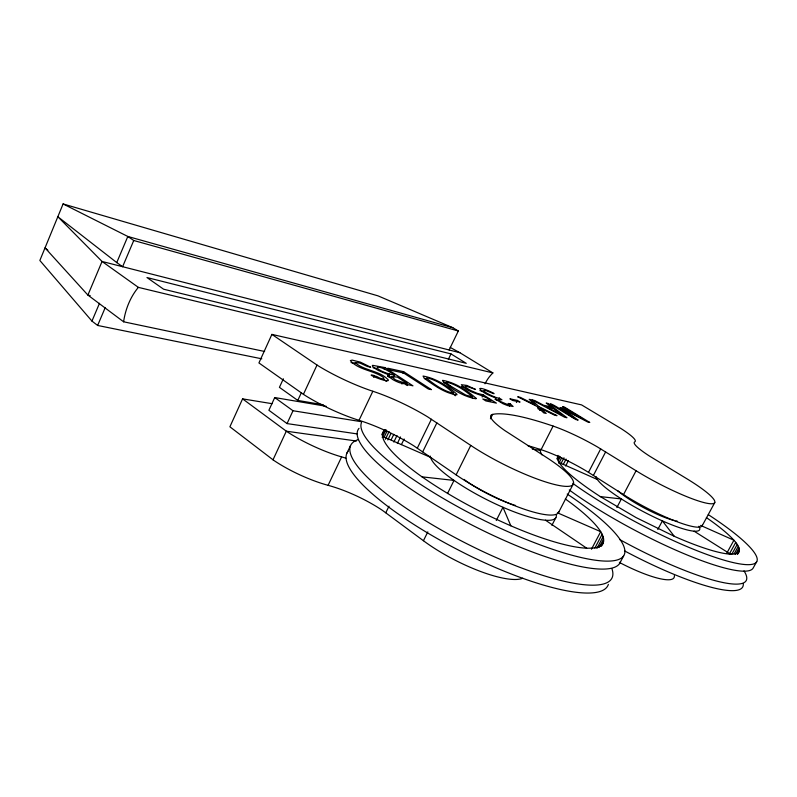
<?xml version="1.0" encoding="UTF-8"?>
<svg xmlns="http://www.w3.org/2000/svg" width="797" height="797" viewBox="0 0 797 797"><rect width="100%" height="100%" fill="white"/><g stroke="black" fill="none" stroke-linecap="round" stroke-linejoin="round"><path stroke-width="1.2" d="M737.723 553.965C741.798 549.322 737.056 543.783 733.917 540.227A102.514 17.972 27.8 0 0 706.361 517.582M601.576 545.955C605.192 541.671 603.518 535.853 600.699 531.679A123.316 27.168 26.9 0 0 565.332 498.962M449.119 349.973L458.325 330.994L452.875 327.736L377.957 295.846L63.093 203.942L39.85 260.48L91.954 321.091L97.642 325.455L261.805 358.819M91.954 321.091L99.505 303.278M63.093 203.942L127.819 236.47L133.747 240.505L122.608 266.716L116.751 262.582L127.819 236.47L452.875 327.736M97.642 325.455L105.244 307.572M272.066 403.69L242.587 398.869L229.895 426.793L273.51 460.188A56.348 14.954 24.9 0 0 328.095 485.323A60.462 17.325 25.6 0 1 382.311 510.289L423.426 540.725A69.957 18.799 27.1 0 0 522.752 578.223M271.897 334.391L317.545 365.405A57.215 10.809 25.2 0 0 372.847 391.257A61.469 12.563 25.7 0 1 427.77 416.941L470.758 445.413A71.053 13.599 26.7 0 0 561.377 485.901A71.053 13.599 26.7 0 0 545.636 456.89L504.84 430.579A52.712 9.126 26.8 0 1 491.41 414.868L492.616 414.39A190.045 33.125 27.8 0 1 553.098 426.076A50.171 8.189 27 0 1 597.461 446.958L636.076 470.748A59.068 8.996 27.6 0 0 708.503 503.525A59.068 8.996 27.6 0 0 686.356 478.459L649.694 456.203A44.552 6.246 27.5 0 1 634.761 441.847A43.347 6.107 26.9 0 0 620.763 428.407L581.571 404.896L271.897 334.391L258.925 362.934L303.936 394.684A56.946 12.104 25.1 0 0 359.019 420.318A61.16 14.047 25.7 0 1 413.723 445.782L456.133 474.863A70.714 15.223 26.8 0 0 521.397 508.207A70.714 15.223 26.8 0 0 558.926 511.664M326.252 406.301L274.736 397.554L268.898 410.266L287.05 423.586L356.976 433.887M283.353 378.804L279.428 387.342L297.789 400.433L323.472 404.816M287.05 423.586L293.007 410.744L361.728 421.762M297.789 400.433L301.286 392.881M273.002 459.829L286.302 431.197L356.398 441.01M303.418 394.336L317.007 365.056M373.634 377.29C374.998 373.385 380.129 380.119 383.427 378.635A6.555 1.205 25.4 0 0 381.972 376.463C372 370.207 358.371 369.728 350.351 360.603L352.194 360.124L360.364 362.137L370.675 367.188L367.317 366.451L359.935 363.043L355.044 362.486C364.289 371.093 379.89 370.276 388.428 380.119L388.229 380.518C386.794 382.699 362.476 372.338 374.421 375.616M328.095 485.323L341.624 456.9A60.771 15.9 25.7 0 1 345.838 458.175M359.019 420.318L372.847 391.257M384.234 369.19L384.991 367.596L412.966 385.828L399.606 382.719A8.159 1.474 25.6 0 1 392.921 379.661L388.169 376.184L387.77 375.287L388.398 374.72L378.256 370.426A10.899 1.953 25.5 0 1 372.807 366.59A11.188 2.002 25.5 0 1 372.667 365.335L384.991 367.596M346.854 453.284L350.511 445.613M387.621 376.343L388.398 374.72M393.877 376.911L394.654 375.297L389.255 374.052L388.089 376.483L391.098 377.2M389.932 374.221L388.926 376.742M402.893 373.265L403.651 371.701L431.406 389.643L428.338 389.006L403.561 372.966L390.859 370.197L387.83 368.224L403.651 371.701M401.957 384.054L402.734 382.43L406.918 383.297L406.131 384.921M381.972 434.196L384.821 429.593L382.211 435.013M382.231 437.463L385.997 429.633M383.855 437.692L387.073 431.018M385.369 439.277L389.105 431.526M387.82 439.974L390.998 433.369M391.168 439.805L393.808 434.335M393.828 442.066L396.986 435.531M397.354 443.451L400.502 436.955M401.419 444.606L404.139 439.017M448.342 359.357L450.982 353.908L466.255 363.332L163.594 289.201L146.967 277.545L450.982 353.908M385.808 512.72L388.996 506.195M417.319 448.113L431.406 419.242M449.289 387.242L450.026 385.738L446.34 382.699L446.579 382.022C456.163 384.592 465.219 390.391 472.472 396.936L465.767 395.053L450.026 385.738M422.709 451.829L436.866 422.868M482.165 397.026L483.251 394.834L496.401 403.113L485.831 400.921L482.803 399.008L491.151 400.752C482.324 393.588 468.795 393.897 461.353 384.702L466.893 385.439L475.5 389.404L466.723 386.336L465.279 386.206L465.299 386.764A9.375 1.524 26.2 0 0 471.027 390.679L477.433 393.409L483.251 394.834M423.426 540.725L427.83 531.868M456.133 474.863L470.758 445.413M447.496 493.552L454.021 480.422L422.031 476.845A123.316 27.168 26.9 0 1 382.53 436.377L382.391 434.315L383.546 430.918M499.291 398.092C496.641 398.928 476.516 388.528 486.449 390.739C505.178 398.819 484.178 387.651 480.073 388.458L479.704 388.707C483.59 393.738 490.454 395.8 496.182 398.121L495.385 398.61L496.372 399.755L502.957 403.71L507.589 405.583L513.109 406.49L510.339 403.91L508.097 403.441L509.562 404.737L507.958 404.707L500.745 401.618L498.514 399.337L501.951 399.765L499.291 398.092L498.225 400.243L494.997 399.446M490.414 418.814L492.616 414.39M510.339 403.91L509.432 406.161M516.396 402.515L517.432 400.433L520.052 402.057L512.511 400.433L509.881 398.799L517.432 400.433M539.549 410.256L540.585 408.203L546.204 413.424L543.863 412.946L536.72 406.281L517.691 396.786L520.262 397.354L535.036 404.717L529.188 399.317L531.539 399.835L538.902 406.639L537.875 408.692L541.073 410.276M550.239 408.901L551.245 406.908L546.204 403.063L548.266 403.511L566.966 417.728L564.714 417.259L532.247 399.994L534.737 400.542L543.594 405.255L551.245 406.908M496.272 520.461L502.967 507.271L510.847 525.811A123.316 27.168 26.9 0 0 586.692 548.197C592.36 548.187 600.231 548.545 603.299 542.697M527.704 445.593A189.188 37.1 28.1 0 1 541.093 449.687L553.098 426.076M556.804 458.863L557.9 456.721M557.561 459.311L559.195 456.113M558.129 461.005L560.311 456.761M558.827 463.326L561.666 457.797M560.6 464.382L563.987 457.787M563.26 464.541L566.069 459.072M565.651 465.996L568.46 460.536M551.903 525.293L555.838 517.691M558.528 512.581L573.113 484.387M702.406 524.924A58.839 10.092 27.8 0 1 675.866 521.278A58.839 10.092 27.8 0 1 623.503 494.618L588.505 472.372L600.689 448.88M593.376 475.46L605.62 451.929M591.464 549.223L600.699 531.679L557.432 512.78M594.851 548.087L602.133 534.269M623.503 494.618L636.076 470.748M616.858 507.54L621.391 498.952L600.34 496.601A102.514 17.972 27.8 0 1 559.115 462.509L557.531 459.062L558.059 455.396M596.923 548.436L603.12 536.68M599.115 547.489L603.648 538.892M600.858 546.314L603.708 540.904M619.568 563.559L623.662 555.858M657.774 529.527L662.397 520.899L674.312 536.321A102.514 17.972 27.8 0 0 730.5 554.154L735.063 553.915L738.879 551.873M702.267 525.602L714.809 502.508M726.934 552.929L733.917 540.227L700.583 525.402M729.305 554.094L735.751 542.388M731.925 554.025L737.225 544.411M734.186 553.785L738.331 546.264M735.492 554.423L739.058 547.947M737.006 553.785L739.397 549.452M737.534 554.035L739.337 550.767M756.712 561.646L753.195 567.972A122.071 22.057 27.9 0 1 682.282 552.939A122.071 22.057 27.9 0 1 569.287 489.986M532.296 449.1L539.659 450.275M461.513 386.595L464.87 387.362M479.924 390.6L483.38 391.397M351.039 362.595L355.502 363.512M373.076 367.766L376.383 368.363M47.87 250.218L45.031 247.877L87.889 295.079L123.605 321.789L264.614 351.477M90.191 295.597L87.889 295.079L102.056 261.466L57.832 216.724L116.751 262.582M492.895 372.926L459.909 352.732L102.056 261.466L138.369 287.368L492.895 372.926A36.244 30.605 -77.6 0 0 485.004 383.795M402.734 382.43L395.481 379.85L391.287 376.533L397.464 377.13L406.918 383.297M443.869 382.69L445.792 383.208M424.393 378.445C434.156 385.34 444.786 393.3 456.86 394.844L456.99 394.336C447.695 385.778 435.61 378.266 423.048 376.035L424.393 378.445L426.335 378.973M133.747 240.505L458.325 330.994M389.255 374.052C368.921 367.527 377.23 362.197 394.654 375.297M382.53 436.377L430.5 457.329M510.847 525.811C479.834 512.262 449.827 496.212 422.031 476.845M559.115 462.509L597.371 479.515M674.312 536.321L636.126 517.612L600.34 496.601M538.902 406.639L557.013 415.665L554.513 415.147L540.585 408.203M450.185 347.402L459.909 352.732M588.505 472.372L585.307 470.419A49.972 9.175 27.2 0 0 541.093 449.687M694.107 531.191L730.5 554.154M405.583 384.194L407.656 385.549M545.467 520.182L586.692 548.197M383.835 379.422L386.296 381.275M274.736 397.554L293.007 410.744M242.587 398.869L286.82 431.546A56.607 13.718 25 0 0 341.624 456.9M471.386 397.105L473.189 398.54M452.367 393.15L455.336 395.78M123.605 321.789A51.426 34.909 -78.4 0 1 138.369 287.368M674.342 575.673A58.32 12.513 28.3 0 1 619.389 562.433M620.514 561.556A146.897 33.374 26.9 0 1 473.099 525.621A146.897 33.374 26.9 0 1 358.999 428.348M567.205 494.07A147.096 32.458 26.9 0 1 612.853 560.819A147.096 32.458 26.9 0 1 458.375 507.041A147.096 32.458 26.9 0 1 361.529 422.47M612.006 568.938A146.518 35.178 27 0 1 464.79 542.687A146.518 35.178 27 0 1 358.431 439.555M608.37 584.39A146.329 36.074 27 0 1 460.307 551.006A146.329 36.074 27 0 1 348.08 451.271M515.549 505.487A46.804 10.271 26.9 0 1 513.926 504.969M513.099 504.7A46.804 10.271 26.9 0 1 464.003 479.395M556.226 514.503A70.266 15.432 26.9 0 1 496.202 504.232A70.266 15.432 26.9 0 1 430.25 456.083M708.324 514.653A122.2 21.449 27.8 0 1 733.16 562.572A122.2 21.449 27.8 0 1 572.734 483.311M541.96 454.878A122.2 21.449 27.8 0 1 540.127 449.219M677.231 521.118A38.953 6.814 27.8 0 1 675.956 520.899M674.551 520.59A38.953 6.814 27.8 0 1 617.595 490.593M698.939 526.229A58.46 10.231 27.8 0 1 653.67 516.864A58.46 10.231 27.8 0 1 596.017 476.586M743.262 583.583A121.682 23.88 28.1 0 1 624.768 551.006M744.009 570.891A121.811 23.272 28 0 1 619.608 539.509M476.058 398.301L475.968 398.809C463.625 396.717 451.7 389.155 442.524 380.817L442.684 380.348C455.017 382.57 466.803 390.012 476.058 398.301M453.294 392.941L452.865 393.14C443.112 390.789 434.465 384.592 426.724 378.416L427.043 377.738C436.776 380.328 446.041 386.206 453.294 392.941M577.945 419.999L575.832 419.561L550.239 403.949C552.979 402.545 596.674 434.674 560.042 407.576L562.224 408.044L581.89 418.345L562.622 406.669L564.435 407.068L589.78 422.45L587.718 422.021L564.376 409.857L577.945 419.999M553.128 408.323L546.842 406.968L561.895 414.978L553.128 408.323"/></g></svg>
